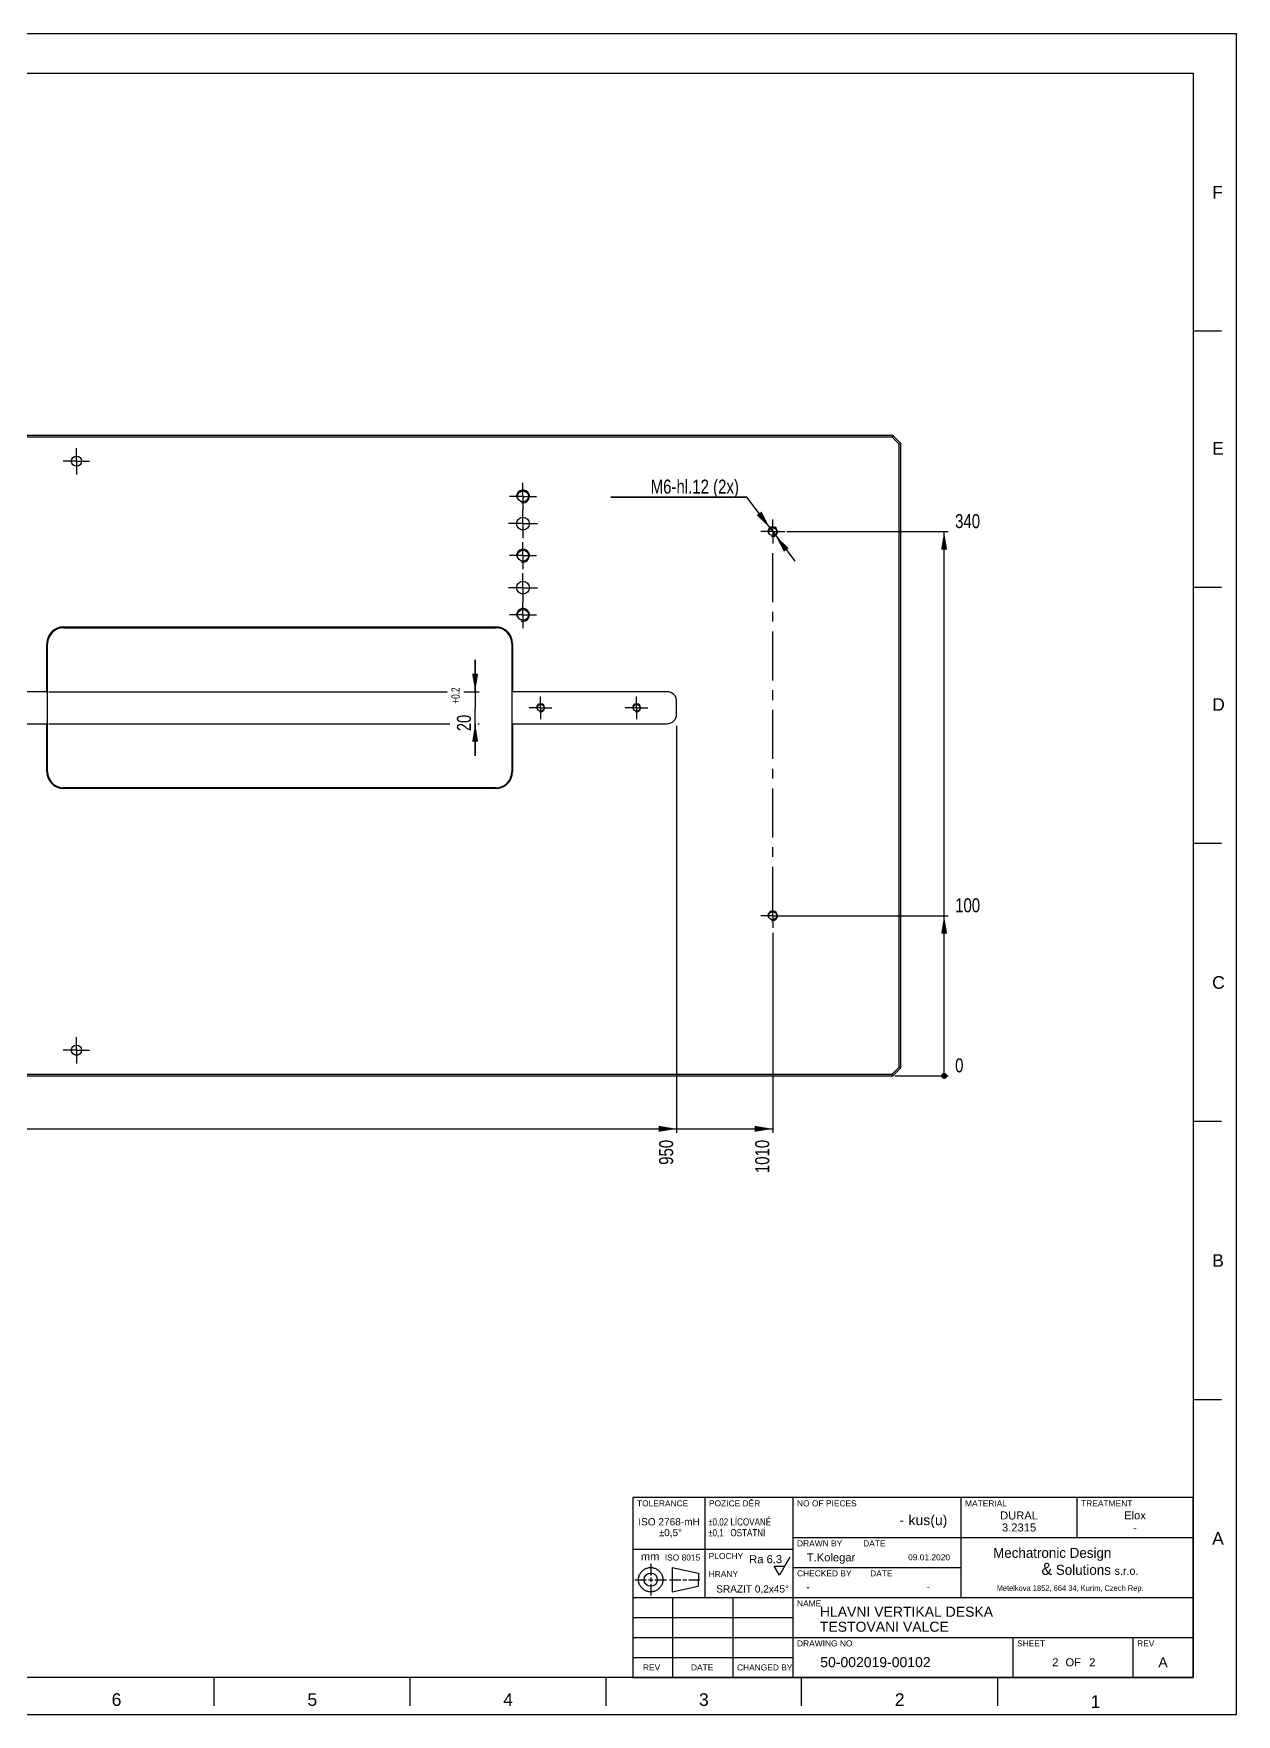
# Model space of a CAD drawing. Header units: millimetres. Extents: x 0 to 594, y 0 to 420.
# Drawn here: x 293.4 to 594, y 0 to 420 of the extents above; entities that cross this region are included whole.
import ezdxf
from ezdxf.enums import TextEntityAlignment as Align

# ---------------------------------------------------------------- set-up
doc = ezdxf.new("R2010")
doc.units = ezdxf.units.MM
doc.header["$LTSCALE"] = 32.67
doc.linetypes.add('CENTER', pattern=[0.6, 0.375, -0.075, 0.075, -0.075])
doc.layers.get('0').update_dxf_attribs({"linetype": 'CONTINUOUS'})
doc.layers.add('DEFAULT_1', color=7, linetype='CENTER')
doc.styles.get("Standard").update_dxf_attribs({"font": 'txt', "width": 0.8})
doc.styles.add('TEXTSTYLE_1', font='gdt', dxfattribs={"width": 0.8})
doc.styles.add('TEXTSTYLE_2', font='arial.ttf')
doc.styles.add('TEXTSTYLE_3', font='arial.ttf')
doc.styles.add('TEXTSTYLE_5', font='cgtimebd.ttf')
doc.dimstyles.new('DIMSTYLE_1', dxfattribs={"dimtxt": 3.5, "dimasz": 4.5, "dimexe": 1, "dimexo": 0.5, "dimgap": 0.875, "dimtad": 0, "dimtih": 1, "dimtoh": 1, "dimlfac": 2.5, "dimdsep": 46, "dimtxsty": 'STANDARD', "dimblk": '_FILLED', "dimblk1": '_FILLED', "dimblk2": '_FILLED', "dimcen": 0.09, "dimazin": 2, "dimtp": 0.8, "dimtm": 0.8, "dimtfac": 1, "dimtofl": 0, "dimtmove": 0, "dimatfit": 3, "dimldrblk": '_FILLED', "dimfxl": 1, "dimtolj": 1, "dimarcsym": 0})
doc.dimstyles.new('DIMSTYLE_10', dxfattribs={"dimtxt": 3.5, "dimasz": 4.5, "dimexe": 1, "dimexo": 0.5, "dimgap": 0.875, "dimtad": 0, "dimtih": 1, "dimtoh": 1, "dimlfac": 2.5, "dimdsep": 46, "dimtxsty": 'STANDARD', "dimblk": '_FILLED', "dimblk1": '_FILLED', "dimblk2": '_FILLED', "dimcen": 0.09, "dimazin": 2, "dimtp": 0.3, "dimtm": 0.3, "dimtfac": 1, "dimtofl": 0, "dimtmove": 0, "dimatfit": 3, "dimldrblk": '_FILLED', "dimfxl": 1, "dimtolj": 1, "dimarcsym": 0})
doc.dimstyles.new('DIMSTYLE_11', dxfattribs={"dimtxt": 3.5, "dimasz": 4.5, "dimexe": 1, "dimexo": 0.5, "dimgap": 0.875, "dimtad": 0, "dimtih": 1, "dimtoh": 1, "dimlfac": 2.5, "dimdsep": 46, "dimtxsty": 'STANDARD', "dimblk": '_FILLED', "dimblk1": '_FILLED', "dimblk2": '_FILLED', "dimcen": 0.09, "dimazin": 2, "dimtp": 0.1, "dimtm": 0.1, "dimtfac": 1, "dimtofl": 0, "dimtmove": 0, "dimatfit": 3, "dimldrblk": '_FILLED', "dimfxl": 1, "dimtolj": 1, "dimarcsym": 0})
doc.dimstyles.new('DIMSTYLE_2', dxfattribs={"dimtxt": 3.5, "dimasz": 4.5, "dimexe": 1, "dimexo": 0.5, "dimgap": 0.875, "dimtad": 0, "dimtih": 1, "dimtoh": 1, "dimlfac": 2.5, "dimdsep": 46, "dimtxsty": 'STANDARD', "dimblk": '_FILLED', "dimblk1": '_FILLED', "dimblk2": '_FILLED', "dimcen": 0.09, "dimazin": 2, "dimtp": 0.5, "dimtm": 0.5, "dimtfac": 1, "dimtofl": 0, "dimtmove": 0, "dimatfit": 3, "dimldrblk": '_FILLED', "dimfxl": 1, "dimtolj": 1, "dimarcsym": 0})
doc.dimstyles.new('DIMSTYLE_6', dxfattribs={"dimtxt": 3.5, "dimasz": 4.5, "dimexe": 1, "dimexo": 0.5, "dimtad": 1, "dimlfac": 2.5, "dimdsep": 46, "dimtxsty": 'STANDARD', "dimblk": '_FILLED', "dimblk1": '_FILLED', "dimblk2": '_FILLED', "dimcen": 0.09, "dimazin": 2, "dimtp": 0.1, "dimtm": 0.1, "dimtfac": 1, "dimtmove": 0, "dimatfit": 2, "dimldrblk": '_FILLED', "dimfxl": 1, "dimtolj": 1, "dimarcsym": 0})
doc.dimstyles.new('DIMSTYLE_7', dxfattribs={"dimtxt": 3.5, "dimasz": 4.5, "dimexe": 1, "dimexo": 0.5, "dimgap": 0.875, "dimtad": 0, "dimtih": 1, "dimtoh": 1, "dimlfac": 2.5, "dimdsep": 46, "dimtxsty": 'STANDARD', "dimblk": '_FILLED', "dimblk1": '_FILLED', "dimblk2": '_FILLED', "dimcen": 0.09, "dimazin": 2, "dimtp": 1.2, "dimtm": 1.2, "dimtfac": 1, "dimtofl": 0, "dimtmove": 0, "dimatfit": 3, "dimldrblk": '_FILLED', "dimfxl": 1, "dimtolj": 1, "dimarcsym": 0})
doc.dimstyles.new('DIMSTYLE_9', dxfattribs={"dimtxt": 3.5, "dimasz": 4.5, "dimexe": 1, "dimexo": 0.5, "dimgap": 0.875, "dimtad": 1, "dimlfac": 2.5, "dimdsep": 46, "dimtxsty": 'STANDARD', "dimblk": '_FILLED', "dimblk1": '_FILLED', "dimblk2": '_FILLED', "dimcen": 0.09, "dimazin": 2, "dimtol": 1, "dimtp": 0.2, "dimtfac": 0.6, "dimtofl": 0, "dimtmove": 0, "dimatfit": 3, "dimldrblk": '_FILLED', "dimfxl": 1, "dimtolj": 1, "dimarcsym": 0})

# ---------------------------------------------------------------- blocks, each defined once
blk = doc.blocks.new('*D0')
at = {"color": 2, "linetype": 'CONTINUOUS'}
blk.add_line((454.12, 247.05), (454.12, 145.32), dxfattribs=at)
at = {"color": 2, "linetype": 'CONTINUOUS', "insert": (449.74, 143.57), "char_height": 3.5, "width": 12, "attachment_point": 3, "rotation": 90, "line_spacing_factor": 0.9}
blk.add_mtext('950', dxfattribs=at)
blk = doc.blocks.new('_FILLED')
at = {"color": 0, "linetype": 'BYBLOCK'}
blk.add_solid([(0, 0), (-1, 0.167), (-1, -0.167)], dxfattribs=at)
blk = doc.blocks.new('*D11')
at = {"color": 2, "linetype": 'CONTINUOUS'}
blk.add_line((478.12, 195.27), (478.12, 145.32), dxfattribs=at)
at = {"color": 2, "linetype": 'CONTINUOUS', "insert": (473.74, 143.57), "char_height": 3.5, "width": 14.25, "attachment_point": 3, "rotation": 90, "line_spacing_factor": 0.9}
blk.add_mtext('1010', dxfattribs=at)
blk = doc.blocks.new('*D12')
at = {"color": 2, "linetype": 'CONTINUOUS'}
for p, q in [((471.68, 304.19), (437.68, 304.19)), ((437.68, 304.19), (471.43, 304.19)), ((478.12, 295.55), (471.68, 304.19)), ((477.4, 296.51), (477.4, 296.51)), ((477.4, 296.51), (478.12, 295.55)), ((478.83, 294.59), (478.12, 295.55)), ((478.12, 295.55), (483.61, 288.17)), ((478.83, 294.59), (478.83, 294.59))]:
    blk.add_line(p, q, dxfattribs=at)
at = {"color": 2, "linetype": 'CONTINUOUS', "xscale": 4.5, "yscale": 4.5, "zscale": 4.5}
for p, rotation in [((477.4, 296.51), 306.6681276796), ((478.83, 294.59), 126.6681276796)]:
    blk.add_blockref('_FILLED', p, dxfattribs=dict(at, rotation=rotation))
at = {"color": 2, "linetype": 'CONTINUOUS', "insert": (469.68, 308.56), "char_height": 3.5, "width": 45.375, "attachment_point": 3, "line_spacing_factor": 0.9}
blk.add_mtext('M6-hl.12 (2x)', dxfattribs=at)
blk = doc.blocks.new('*D16')
at = {"color": 2, "linetype": 'CONTINUOUS'}
for p, q in [((403.76, 255.55), (403.76, 263.55)), ((403.76, 263.55), (403.76, 251.55)), ((297.22, 255.55), (396.76, 255.55)), ((400.96, 255.55), (404.76, 255.55)), ((403.76, 239.55), (403.76, 251.55)), ((297.22, 247.55), (397.46, 247.55)), ((403.76, 247.55), (403.76, 239.55)), ((404.46, 247.55), (404.76, 247.55))]:
    blk.add_line(p, q, dxfattribs=at)
at = {"color": 2, "linetype": 'CONTINUOUS', "xscale": 4.5, "yscale": 4.5, "zscale": 4.5}
for p, rotation in [((403.76, 255.55), 270), ((403.76, 247.55), 90)]:
    blk.add_blockref('_FILLED', p, dxfattribs=dict(at, rotation=rotation))
at = {"color": 2, "linetype": 'CONTINUOUS'}
for s, height, width, p in [(' +0.2', 2.1, 0.728571, (399.91, 254.3)), ('20', 3.5, 0.785714, (402.71, 247.73))]:
    blk.add_text(s, height=height, rotation=90, dxfattribs=dict(at, width=width)).set_placement(p, align=Align.CENTER)
blk = doc.blocks.new('*D18')
at = {"color": 2, "linetype": 'CONTINUOUS'}
blk.add_line((478.62, 199.55), (521.96, 199.55), dxfattribs=at)
at = {"color": 2, "linetype": 'CONTINUOUS', "insert": (523.71, 203.93), "char_height": 3.5, "width": 11.25, "attachment_point": 1, "line_spacing_factor": 0.9}
blk.add_mtext('100', dxfattribs=at)
blk = doc.blocks.new('*D19')
at = {"color": 2, "linetype": 'CONTINUOUS'}
blk.add_line((481.62, 295.55), (521.96, 295.55), dxfattribs=at)
at = {"color": 2, "linetype": 'CONTINUOUS', "insert": (523.71, 299.93), "char_height": 3.5, "width": 12, "attachment_point": 1, "line_spacing_factor": 0.9}
blk.add_mtext('340', dxfattribs=at)
blk = doc.blocks.new('*D22')
at = {"color": 2, "linetype": 'CONTINUOUS'}
blk.add_line((508.62, 159.55), (521.96, 159.55), dxfattribs=at)
at = {"color": 2, "linetype": 'CONTINUOUS', "insert": (523.71, 163.93), "char_height": 3.5, "width": 4.125, "attachment_point": 1, "line_spacing_factor": 0.9}
blk.add_mtext('0', dxfattribs=at)
blk = doc.blocks.new('RAZITKO_A3_BL0', base_point=(294.84, 205.02))
at = {"color": 2, "linetype": 'CONTINUOUS', "style": 'TEXTSTYLE_2'}
blk.add_text('50-002019-00102', height=2.5, rotation=90, dxfattribs=at).set_placement((15.36, 370.69))
for s, height, p in [('DURAL', 2, (534.96, 48.71)), ('Elox', 2, (565.95, 48.73)), ('-', 2.5, (509.74, 47.3)), ('kus(u)', 2.5, (512.07, 47.3)), ('3.2315', 2, (535.42, 45.71)), ('-', 2, (568.19, 45.73)), ('T.Kolegar', 2, (486.65, 38.24)), ('09.01.2020', 1.5, (511.96, 38.51)), ('-', 2, (486.5, 30.86)), ('-', 1.5, (516.7, 31.13)), ('HLAVNI VERTIKAL DESKA', 2.5, (489.91, 24.4)), ('TESTOVANI VALCE', 2.5, (489.91, 20.65)), ('50-002019-00102', 2.5, (490.01, 11.8)), ('2', 2, (547.97, 12.02)), ('OF', 2, (551.29, 12.02)), ('2', 2, (557.23, 12.02)), ('A', 2.5, (574.5, 11.77))]:
    blk.add_text(s, height=height, dxfattribs=at).set_placement(p)

msp = doc.modelspace()

# ---------------------------------------------------------------- linework, layer by layer
at = {"color": 7, "linetype": 'CONTINUOUS'}
for p, q in [((0, 420), (594, 420)), ((594, 0), (594, 420)), ((8.7839, 410.0844), (583.2088, 410.0844)), ((583.2088, 410.0844), (583.209, 9.2343)), ((508.1154, 319.5502), (74.1154, 319.5502)), ((508.1154, 319.5502), (507.9497, 319.1502)), ((510.1154, 317.5502), (508.1154, 319.5502)), ((507.9497, 319.1502), (74.1154, 319.1502)), ((509.7154, 317.3845), (507.9497, 319.1502)), ((510.1154, 317.5502), (509.7154, 317.3845)), ((509.7154, 161.7159), (509.7154, 317.3845)), ((510.1154, 161.5502), (510.1154, 317.5502)), ((300.9154, 271.7502), (408.9154, 271.7502)), ((300.9154, 271.5502), (408.9154, 271.5502)), ((296.7154, 255.5502), (296.7154, 267.5502)), ((296.9154, 235.5502), (296.9154, 267.5502)), ((412.9154, 267.5502), (412.9154, 235.5502)), ((413.1154, 267.5502), (413.1154, 255.5502)), ((296.9154, 255.5502), (172.5154, 255.5502)), ((451.7154, 255.5502), (412.9154, 255.5502)), ((454.1154, 249.9502), (454.1154, 253.1502)), ((172.5154, 247.5502), (296.9154, 247.5502)), ((296.7154, 235.5502), (296.7154, 247.5502)), ((412.9154, 247.5502), (451.7154, 247.5502)), ((413.1154, 247.5502), (413.1154, 235.5502)), ((408.9154, 231.5502), (300.9154, 231.5502)), ((408.9154, 231.3502), (300.9154, 231.3502)), ((74.1154, 159.9502), (507.9497, 159.9502)), ((507.9497, 159.9502), (509.7154, 161.7159)), ((508.1154, 159.5502), (507.9497, 159.9502)), ((508.1154, 159.5502), (510.1154, 161.5502)), ((510.1154, 161.5502), (509.7154, 161.7159)), ((74.1154, 159.5502), (508.1154, 159.5502)), ((583.203, 148.2094), (590.318, 148.2094)), ((583.2, 54.23), (443.2, 54.23)), ((443.2, 54.23), (443.2, 9.23)), ((483.2, 9.23), (483.2, 54.23)), ((525.2, 29.23), (525.2, 54.23)), ((583.2, 9.23), (583.2, 54.23)), ((483.2, 44.23), (583.2, 44.23)), ((443.2, 29.23), (583.2, 29.23)), ((443.2, 14.23), (483.2, 14.23)), ((583.209, 9.2343), (17.7839, 9.2343)), ((443.2, 9.23), (583.2, 9.23)), ((0, 0), (594, 0))]:
    msp.add_line(p, q, dxfattribs=at)
at = {"color": 2, "linetype": 'CONTINUOUS'}
for p, q in [((590.3208, 345.6216), (583.2088, 345.6216)), ((520.9612, 159.5502), (520.9612, 295.5502)), ((590.3208, 281.6216), (583.2088, 281.6216)), ((590.3208, 217.6216), (583.2088, 217.6216)), ((74.1154, 146.3174), (478.1154, 146.3174)), ((583.2087, 78.6967), (590.3206, 78.6967)), ((461.2, 54.23), (461.2, 29.23)), ((554.2, 44.23), (554.2, 54.23)), ((483.2, 41.23), (443.2, 41.23)), ((482.4212, 39.3054), (479.813, 34.7878)), ((443.6874, 33.6617), (446.5792, 33.6617)), ((447.105, 33.6617), (448.1565, 33.6617)), ((447.6307, 37.605), (447.6307, 34.7133)), ((447.6307, 34.1874), (447.6307, 33.1359)), ((448.6823, 33.6617), (451.574, 33.6617)), ((452.3649, 33.6604), (455.141, 33.6604)), ((452.9717, 36.7123), (459.5546, 35.297)), ((452.9717, 36.7123), (453.0046, 30.656)), ((455.6457, 33.6604), (456.6552, 33.6604)), ((457.1599, 33.6604), (459.936, 33.6604)), ((459.5546, 35.297), (459.5217, 32.0384)), ((478.5144, 37.037), (481.1116, 37.037)), ((479.813, 34.7878), (478.5144, 37.037)), ((483.2, 36.73), (525.2, 36.73)), ((447.6307, 32.6102), (447.6307, 29.7184)), ((453.0046, 30.656), (459.5217, 32.0384)), ((453.2, 9.23), (453.2, 29.23)), ((468.2, 9.23), (468.2, 29.23)), ((443.2, 24.23), (483.2, 24.23)), ((443.2, 19.23), (583.2, 19.23)), ((538.2, 9.23), (538.2, 19.23)), ((568.2, 9.23), (568.2, 19.23)), ((338.5683, 2.1223), (338.5683, 9.2341)), ((387.4883, 2.1223), (387.4883, 9.2341)), ((436.4245, 9.2343), (436.4245, 2.1223)), ((485.3525, 2.1223), (485.3525, 9.2343)), ((534.2806, 9.2343), (534.2806, 2.1223))]:
    msp.add_line(p, q, dxfattribs=at)
at = {"color": 9, "linetype": 'CONTINUOUS'}
for p, q in [((300.9154, 271.7502), (300.9154, 271.5502)), ((408.9154, 271.7502), (408.9154, 271.5502)), ((296.7154, 267.5502), (296.9154, 267.5502)), ((413.1154, 267.5502), (412.9154, 267.5502)), ((296.7154, 235.5502), (296.9154, 235.5502)), ((413.1154, 235.5502), (412.9154, 235.5502)), ((300.9154, 231.3502), (300.9154, 231.5502)), ((408.9154, 231.3502), (408.9154, 231.5502))]:
    msp.add_line(p, q, dxfattribs=at)
at = {"color": 2, "linetype": 'CONTINUOUS', "const_width": 0.75}
msp.add_lwpolyline([(520.5862, 159.5502, 1), (521.3362, 159.5502, 1)], format="xyb", close=True, dxfattribs=at)
msp.add_lwpolyline([(520.5862, 159.5502, 1), (521.3362, 159.5502, 1)], format="xyb", close=True, dxfattribs=at)
at = {"color": 7, "linetype": 'CONTINUOUS'}
for centre, radius in [((304.1154, 313.1502), 1.28), ((415.7154, 304.3502), 1.36), ((415.7154, 297.5502), 1.6), ((478.1154, 295.5502), 1), ((415.7154, 289.5502), 1.36), ((415.7154, 281.5502), 1.6), ((415.7154, 274.7502), 1.36), ((420.1154, 251.5502), 0.84), ((444.1154, 251.5502), 0.84), ((478.1154, 199.5502), 1), ((304.1154, 165.9502), 1.28)]:
    msp.add_circle(centre, radius, dxfattribs=at)
at = {"color": 2, "linetype": 'CONTINUOUS'}
msp.add_circle((447.6308, 33.6617), 1.656, dxfattribs=at)
for centre, radius in [((415.7154, 304.3502), 1.6), ((478.1154, 295.5502), 1.2), ((415.7154, 289.5502), 1.6), ((415.7154, 274.7502), 1.6), ((420.1154, 251.5502), 1), ((444.1154, 251.5502), 1), ((478.1154, 199.5502), 1.2)]:
    msp.add_arc(centre, radius, 255, 195, dxfattribs=at)
at = {"color": 7, "linetype": 'CONTINUOUS'}
for centre, radius, start, end in [((300.9154, 267.5502), 4.2, 90, 180), ((300.9154, 267.5502), 4, 90, 180), ((408.9154, 267.5502), 4.2, 0, 90), ((408.9154, 267.5502), 4, 0, 90), ((451.7154, 253.1502), 2.4, 0, 90), ((451.7154, 249.9502), 2.4, 270, 360), ((300.9154, 235.5502), 4.2, 180, 270), ((300.9154, 235.5502), 4, 180, 270), ((408.9154, 235.5502), 4.2, 270, 360), ((408.9154, 235.5502), 4, 270, 360)]:
    msp.add_arc(centre, radius, start, end, dxfattribs=at)
at = {"color": 2, "linetype": 'CONTINUOUS'}
for points in [[(444.5899, 33.6617), (444.5899, 33.8061), (444.6106, 34.095), (444.7031, 34.5196), (444.8553, 34.9266), (445.0639, 35.308), (445.3248, 35.6558), (445.6326, 35.963), (445.9811, 36.2233), (446.3632, 36.4316), (446.7711, 36.5834), (447.1965, 36.6757), (447.486, 36.6964), (447.6308, 36.6964)], [(447.6308, 30.6242), (447.486, 30.6242), (447.1965, 30.6449), (446.7711, 30.7374), (446.3632, 30.8893), (445.9811, 31.0977), (445.6326, 31.3583), (445.3248, 31.6658), (445.0639, 32.0139), (444.8553, 32.3956), (444.7031, 32.803), (444.6106, 33.2279), (444.5899, 33.5171), (444.5899, 33.6617)], [(447.6308, 36.6964), (447.7751, 36.6964), (448.0637, 36.6757), (448.4877, 36.5834), (448.8944, 36.4316), (449.2753, 36.2233), (449.6227, 35.963), (449.9295, 35.6558), (450.1896, 35.308), (450.3976, 34.9266), (450.5493, 34.5196), (450.6415, 34.095), (450.6622, 33.8061), (450.6622, 33.6617)], [(450.6622, 33.6617), (450.6622, 33.5171), (450.6415, 33.2279), (450.5493, 32.803), (450.3976, 32.3956), (450.1896, 32.0139), (449.9295, 31.6658), (449.6227, 31.3583), (449.2753, 31.0977), (448.8944, 30.8893), (448.4877, 30.7374), (448.0637, 30.6449), (447.7751, 30.6242), (447.6308, 30.6242)]]:
    msp.add_open_spline(points, degree=3, dxfattribs=at)
for points in [[(520.9612, 295.5502), (521.7112, 291.0502), (520.2112, 291.0502)], [(520.9612, 199.5502), (521.7112, 195.0502), (520.2112, 195.0502)], [(454.1154, 146.3174), (449.6154, 145.5674), (449.6154, 147.0674)], [(478.1154, 146.3174), (473.6154, 145.5674), (473.6154, 147.0674)]]:
    msp.add_solid(points, dxfattribs=at)
at = {"layer": 'DEFAULT_1', "color": 7, "linetype": 'CENTER'}
for p, q in [((304.1154, 313.1502), (304.1154, 316.4302)), ((304.1154, 313.1502), (300.8354, 313.1502)), ((304.1154, 313.1502), (304.1154, 309.8702)), ((304.1154, 313.1502), (307.3954, 313.1502)), ((415.7154, 304.3502), (415.7154, 307.7102)), ((415.7154, 304.3502), (412.3554, 304.3502)), ((415.7154, 304.3502), (419.0754, 304.3502)), ((415.7154, 304.3502), (415.7154, 300.9902)), ((415.7154, 297.5502), (415.7154, 300.9902)), ((478.1154, 295.5502), (478.1154, 298.5502)), ((415.7154, 297.5502), (412.1154, 297.5502)), ((415.7154, 297.5502), (419.3154, 297.5502)), ((415.7154, 297.5502), (415.7154, 293.9502)), ((478.1154, 295.5502), (475.1154, 295.5502)), ((478.1154, 295.5502), (481.1154, 295.5502)), ((478.1154, 295.5502), (478.1154, 292.5502)), ((415.7154, 289.5502), (415.7154, 292.9102)), ((478.1154, 199.5502), (478.1154, 290.8983)), ((415.7154, 289.5502), (412.3554, 289.5502)), ((415.7154, 289.5502), (419.0754, 289.5502)), ((415.7154, 289.5502), (415.7154, 286.1902)), ((415.7154, 281.5502), (412.1154, 281.5502)), ((415.7154, 281.5502), (415.7154, 285.1502)), ((415.7154, 281.5502), (419.3154, 281.5502)), ((415.7154, 281.5502), (415.7154, 277.9502)), ((415.7154, 274.7502), (415.7154, 277.9502)), ((415.7154, 274.7502), (412.3554, 274.7502)), ((415.7154, 274.7502), (419.0754, 274.7502)), ((415.7154, 274.7502), (415.7154, 271.3902)), ((420.1154, 251.5502), (420.1154, 254.3902)), ((444.1154, 251.5502), (444.1154, 254.3902)), ((420.1154, 251.5502), (417.2754, 251.5502)), ((420.1154, 251.5502), (422.9554, 251.5502)), ((420.1154, 251.5502), (420.1154, 248.7102)), ((444.1154, 251.5502), (441.2754, 251.5502)), ((444.1154, 251.5502), (446.9554, 251.5502)), ((444.1154, 251.5502), (444.1154, 248.7102)), ((478.1154, 199.5502), (475.1154, 199.5502)), ((478.1154, 199.5502), (481.1154, 199.5502)), ((478.1154, 199.5502), (478.1154, 196.5502)), ((304.1154, 165.9502), (304.1154, 169.2302)), ((304.1154, 165.9502), (300.8354, 165.9502)), ((304.1154, 165.9502), (307.3954, 165.9502)), ((304.1154, 165.9502), (304.1154, 162.6702))]:
    msp.add_line(p, q, dxfattribs=at)

# ---------------------------------------------------------------- block references
at = {"color": 2, "linetype": 'CONTINUOUS'}
msp.add_blockref('RAZITKO_A3_BL0', (294.8395, 205.0199), dxfattribs=at)

# ---------------------------------------------------------------- texts
at = {"color": 2, "linetype": 'CONTINUOUS', "line_spacing_factor": 0.9}
for s, insert, char_height, width, attachment_point, style in [('F', (587.9353, 381.9255), 3.1452, 2.677474, 1, 'TEXTSTYLE_3'), ('E', (587.9353, 317.9255), 3.1452, 2.923006, 1, 'TEXTSTYLE_3'), ('\\Q-0.018985;D', (587.9353, 253.9255), 3.145155, 3.168539, 1, 'TEXTSTYLE_3'), ('\\Q-0.018985;C', (587.9352, 184.463), 3.145155, 3.168539, 1, 'TEXTSTYLE_3'), ('\\Q-0.018985;B', (587.9352, 115.0005), 3.145155, 2.923006, 1, 'TEXTSTYLE_3'), ('TOLERANCE', (444.2, 53.48), 1.5, 12.786245, 1, 'TEXTSTYLE_2'), ('POZICE DĚR', (462.2, 53.48), 1.5, 12.780669, 1, 'TEXTSTYLE_2'), ('NO OF PIECES', (484.2, 53.48), 1.5, 14.871747, 1, 'TEXTSTYLE_2'), ('MATERIAL', (526.2, 53.48), 1.5, 10.45539, 1, 'TEXTSTYLE_2'), ('TREATMENT', (555.2, 53.48), 1.5, 12.775093, 1, 'TEXTSTYLE_2'), ('ISO 2768-mH\\P \\fgdt;{\\fgdt;`}\\fArial;0,5\\fgdt;{\\fgdt;~}', (452.2146, 49.0304), 1.8, 15.350186, 2, 'TEXTSTYLE_2'), ('{\\fgdt;`}\\fArial;0,02 LÍCOVANÉ\\P\\fgdt;{\\fgdt;`}\\fArial;0,1   OSTATNÍ', (462.0266, 49.0035), 1.8, 20.381041, 1, 'TEXTSTYLE_1'), ('DRAWN BY         DATE', (484.2, 43.48), 1.5, 22.065056, 1, 'TEXTSTYLE_2'), ('\\Q-0.018985;A', (587.9352, 45.5381), 3.145155, 2.923006, 1, 'TEXTSTYLE_3'), ('mm \\H1.5; ISO 8015', (445.1463, 40.4539), 2, 14.836431, 1, 'TEXTSTYLE_2'), ('PLOCHY\\P \\PHRANY', (462.1241, 40.3328), 1.5, 8.604089, 1, 'TEXTSTYLE_2'), ('Ra 6.3', (480.4699, 39.7822), 2, 8.223048, 3, 'TEXTSTYLE_2'), ('Mechatronic Design \\P             \\H3.0;&\\H2.5; Solutions \\H2.0;s.r.o.', (533.2047, 41.6184), 2.5, 40.321839, 1, 'TEXTSTYLE_5'), ('CHECKED BY        DATE', (484.2, 35.98), 1.5, 23.810409, 1, 'TEXTSTYLE_2'), ('SRAZIT 0,2x45\\fgdt;{\\fgdt;~}', (464.0136, 32.2449), 1.8, 18.363569, 1, 'TEXTSTYLE_2'), ('Metelkova 1852, 664 34, Kurim, Czech Rep.', (534.0736, 32.2632), 1.4, 38.765517, 1, 'TEXTSTYLE_5'), ('NAME', (484.2, 28.48), 1.5, 6.039033, 1, 'TEXTSTYLE_2'), ('DRAWING NO', (484.2, 18.48), 1.5, 13.828996, 1, 'TEXTSTYLE_2'), ('SHEET', (539.2, 18.48), 1.5, 6.97026, 1, 'TEXTSTYLE_2'), ('REV', (569.2, 18.48), 1.5, 4.299257, 1, 'TEXTSTYLE_2'), ('REV', (445.7, 12.48), 1.5, 4.299257, 1, 'TEXTSTYLE_2'), ('DATE', (457.7, 12.48), 1.5, 5.576208, 1, 'TEXTSTYLE_2'), ('CHANGED BY', (469.2, 12.48), 1.5, 13.828996, 1, 'TEXTSTYLE_2'), ('\\Q-0.018985;6', (312.9116, 5.2674), 3.145155, 2.443633, 1, 'TEXTSTYLE_3'), ('\\Q-0.018985;5', (361.8396, 5.2674), 3.145155, 2.443633, 1, 'TEXTSTYLE_3'), ('\\Q-0.018985;4', (410.7677, 5.2674), 3.145155, 2.443633, 1, 'TEXTSTYLE_3'), ('\\Q-0.018985;3', (459.6958, 5.2674), 3.145155, 2.443633, 1, 'TEXTSTYLE_3'), ('\\Q-0.018985;2', (508.6239, 5.2674), 3.145155, 2.443633, 1, 'TEXTSTYLE_3'), ('\\Q-0.018985;1', (557.552, 4.7674), 3.145155, 2.443633, 1, 'TEXTSTYLE_3')]:
    msp.add_mtext(s, dxfattribs=dict(at, insert=insert, char_height=char_height, width=width, attachment_point=attachment_point, style=style))

# ---------------------------------------------------------------- dimensions: what is measured, and where the dimension line sits
at = {"color": 2, "linetype": 'CONTINUOUS'}
dim = msp.add_diameter_dim_2p(p1=(477.3988, 296.5127), p2=(478.832, 294.5876), text='M<>-hl.12 (2x)', dimstyle='DIMSTYLE_6', override={"dimtih": 1, "dimtoh": 1, "dimpost": '<>'}, dxfattribs=at)
dim.commit()
dim.dimension.update_dxf_attribs({"geometry": '*D12', "text_midpoint": (454.5584, 306.8144), "dimtype": 163})
for feature_location, offset, dtype, origin, dimstyle, picture, middle in [((481.6154, 295.5502), (40.3458, 0), 0, (508.1154, 159.5502), 'DIMSTYLE_2', '*D19', (527.2112, 298.1752)), ((478.1154, 195.269), (0, -49.9516), 1, (74.1154, 295.5502), 'DIMSTYLE_7', '*D11', (475.4904, 138.3174)), ((454.1154, 247.0502), (0, -101.7328), 1, (74.1154, 247.5502), 'DIMSTYLE_1', '*D0', (451.4904, 139.0674)), ((478.6154, 199.5502), (43.3458, 0), 0, (508.1154, 159.5502), 'DIMSTYLE_10', '*D18', (526.9612, 202.1752)), ((508.6154088173, 159.5501773158), (13.3458007688, 0), 0, (508.1154088173, 159.5501773158), 'DIMSTYLE_11', '*D22', (524.5862019653, 162.175178009))]:
    dim = msp.add_ordinate_dim(feature_location=feature_location, offset=offset, dtype=dtype, origin=origin, dimstyle=dimstyle, override={"dimtad": 1, "dimtih": 0, "dimtoh": 0}, dxfattribs=at)
    dim.commit()
    dim.dimension.update_dxf_attribs({"geometry": picture, "text_midpoint": middle})
dim = msp.add_linear_dim(base=(403.7641, 255.5502), p1=(296.7154, 247.5502), p2=(296.7154, 255.5502), angle=90, dimstyle='DIMSTYLE_9', dxfattribs=at)
dim.commit()
dim.dimension.update_dxf_attribs({"geometry": '*D16', "text_midpoint": (403.7641, 251.5502), "dimtype": 160})

doc.saveas('drawing.dxf')
